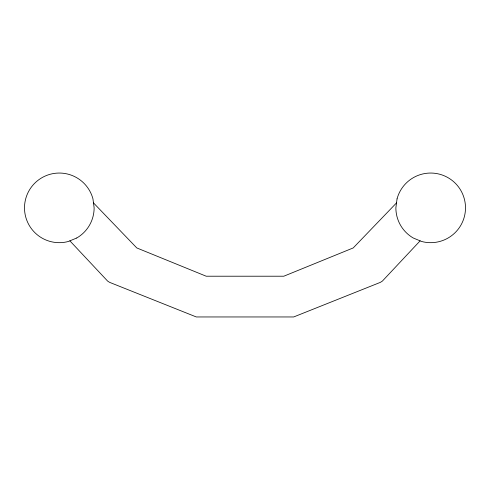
<?xml version="1.0" encoding="UTF-8"?>
<svg xmlns="http://www.w3.org/2000/svg" width="490" height="490" viewBox="0 0 490 490"><rect width="100%" height="100%" fill="white"/><g stroke="black" fill="none" stroke-linecap="round" stroke-linejoin="round"><path stroke-width="0.73" d="M420.12 240.847L382.372 281.095L380.399 282.35L293.688 316.957L196.312 316.957L109.601 282.35L107.629 281.095L69.88 240.847M396.52 202.897L353.216 247.934L283.802 276.213L206.198 276.213L136.784 247.934L93.48 202.897M397.053 198.848L395.871 207.858A34.815 34.815 0 0 0 413.278 238.011L421.676 241.49A34.815 34.815 0 0 0 464.312 216.874A34.815 34.815 0 0 0 439.695 174.232A34.815 34.815 0 0 0 397.053 198.848M76.722 238.011L68.324 241.49A34.815 34.815 0 0 1 25.688 216.874A34.815 34.815 0 0 1 50.305 174.232A34.815 34.815 0 0 1 92.947 198.848L94.129 207.858A34.815 34.815 0 0 1 76.722 238.011"/></g></svg>
